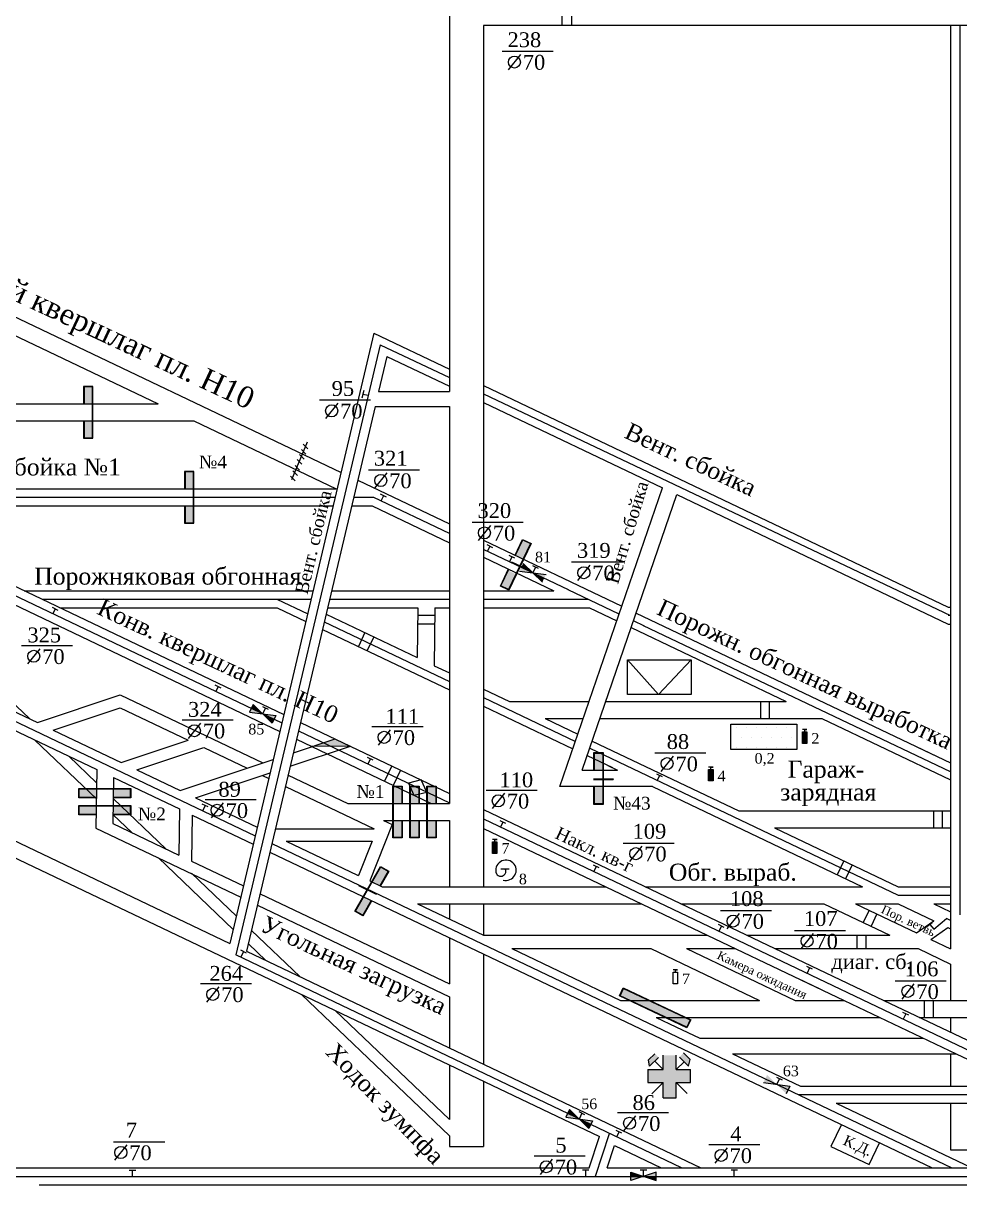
# Model space of a CAD drawing. Header units: millimetres. Extents: x -1215 to 366, y -475 to 396.
# Drawn here: x -652.9 to -432.4, y -196.3 to 77.4 of the extents above; entities that cross this region are included whole.
import ezdxf

# ---------------------------------------------------------------- set-up
doc = ezdxf.new("R2010")
doc.units = ezdxf.units.MM
for name, color, linetype in [('Двери', 7, 'Continuous'), ('Номера перемычек', 7, 'Continuous'), ('Перемычки', 7, 'Continuous'), ('Пожарные арки', 7, 'Continuous'), ('Пп краны', 1, 'Continuous'), ('Пункты ВГК', 7, 'Continuous'), ('Трубопровод', 1, 'Continuous')]:
    doc.layers.add(name, color=color, linetype=linetype)
doc.styles.get("Standard").update_dxf_attribs({"font": 'TIMES.TTF', "height": 10})

msp = doc.modelspace()

# ---------------------------------------------------------------- hatches: boundary and pattern name
for points in [[(-579.51, -91.21), (-584.97, -93.03), (-575.9, -92.93)], [(-573.95, -125.68), (-574.02, -125.81), (-571.93, -126.83), (-571.86, -126.7)], [(-569.81, -127.85), (-569.74, -127.72), (-571.77, -126.74), (-571.84, -126.87)]]:
    msp.add_hatch(color=256).paths.add_polyline_path(points)
at = {"layer": 'Двери'}
h = msp.add_hatch(color=256, dxfattribs=at)
h.paths.add_polyline_path([(-638.72, -12.29), (-638.72, -8.19), (-636.52, -8.19), (-636.52, -12.29), (-636.62, -12.29), (-636.62, -8.29), (-638.62, -8.29), (-638.62, -12.29)])
h.paths.add_polyline_path([(-636.62, -16.29), (-636.62, -12.29), (-636.52, -12.29), (-636.52, -16.29)])
h.paths.add_polyline_path([(-638.72, -20.39), (-638.72, -16.29), (-638.62, -16.29), (-638.62, -20.29), (-636.62, -20.29), (-636.62, -16.29), (-636.52, -16.29), (-636.52, -20.39)])
h = msp.add_hatch(color=3, dxfattribs=at)
h.paths.add_polyline_path([(-638.62, -8.29), (-636.62, -8.29), (-636.62, -12.29), (-638.62, -12.29)])
h.paths.add_polyline_path([(-636.62, -20.29), (-638.62, -20.29), (-638.62, -16.29), (-636.62, -16.29)])
h = msp.add_hatch(color=256, dxfattribs=at)
h.paths.add_polyline_path([(-614.93, -32.31), (-614.93, -28.21), (-612.73, -28.21), (-612.73, -32.31), (-612.83, -32.31), (-612.83, -28.31), (-614.83, -28.31), (-614.83, -32.31)])
h.paths.add_polyline_path([(-612.83, -36.31), (-612.83, -32.31), (-612.73, -32.31), (-612.73, -36.31)])
h.paths.add_polyline_path([(-614.93, -40.41), (-614.93, -36.31), (-614.83, -36.31), (-614.83, -40.31), (-612.83, -40.31), (-612.83, -36.31), (-612.73, -36.31), (-612.73, -40.41)])
h = msp.add_hatch(color=3, dxfattribs=at)
h.paths.add_polyline_path([(-614.83, -28.31), (-612.83, -28.31), (-612.83, -32.31), (-614.83, -32.31)])
h.paths.add_polyline_path([(-612.83, -40.31), (-614.83, -40.31), (-614.83, -36.31), (-612.83, -36.31)])
h = msp.add_hatch(color=256, dxfattribs=at)
h.paths.add_polyline_path([(-538.8, -51.51), (-540.56, -55.22), (-538.57, -56.16), (-536.81, -52.46), (-536.9, -52.41), (-538.62, -56.03), (-540.43, -55.17), (-538.71, -51.56)])
h.paths.add_polyline_path([(-535.19, -48.8), (-536.9, -52.41), (-536.81, -52.46), (-535.1, -48.84)])
h.paths.add_polyline_path([(-535.33, -44.2), (-537.09, -47.9), (-537, -47.94), (-535.28, -44.33), (-533.47, -45.19), (-535.19, -48.8), (-535.1, -48.84), (-533.34, -45.14)])
h = msp.add_hatch(color=3, dxfattribs=at)
h.paths.add_polyline_path([(-540.43, -55.17), (-538.62, -56.03), (-536.9, -52.41), (-538.71, -51.56)])
h.paths.add_polyline_path([(-533.47, -45.19), (-535.28, -44.33), (-537, -47.94), (-535.19, -48.8)])
h = msp.add_hatch(color=256, dxfattribs=at)
h.paths.add_polyline_path([(-537.95, -49.47), (-538.01, -49.6), (-536.02, -50.54), (-535.96, -50.41)])
h.paths.add_polyline_path([(-535.87, -50.46), (-535.93, -50.59), (-533.79, -51.6), (-533.73, -51.47)])
h = msp.add_hatch(color=256, dxfattribs=at)
h.paths.add_polyline_path([(-518.53, -102.55), (-518.53, -106.65), (-516.33, -106.65), (-516.33, -102.55), (-516.43, -102.55), (-516.43, -106.55), (-518.43, -106.55), (-518.43, -102.55)])
h.paths.add_polyline_path([(-516.43, -98.55), (-516.43, -102.55), (-516.33, -102.55), (-516.33, -98.55)])
h.paths.add_polyline_path([(-518.53, -94.45), (-518.53, -98.55), (-518.43, -98.55), (-518.43, -94.55), (-516.43, -94.55), (-516.43, -98.55), (-516.33, -98.55), (-516.33, -94.45)])
h = msp.add_hatch(color=3, dxfattribs=at)
h.paths.add_polyline_path([(-518.43, -106.55), (-516.43, -106.55), (-516.43, -102.55), (-518.43, -102.55)])
h.paths.add_polyline_path([(-516.43, -94.55), (-518.43, -94.55), (-518.43, -98.55), (-516.43, -98.55)])
h = msp.add_hatch(color=256, dxfattribs=at)
h.paths.add_polyline_path([(-631.73, -105.13), (-627.63, -105.13), (-627.63, -102.93), (-631.73, -102.93), (-631.73, -103.03), (-627.73, -103.03), (-627.73, -105.03), (-631.73, -105.03)])
h.paths.add_polyline_path([(-635.73, -103.03), (-631.73, -103.03), (-631.73, -102.93), (-635.73, -102.93)])
h.paths.add_polyline_path([(-639.83, -105.13), (-635.73, -105.13), (-635.73, -105.03), (-639.73, -105.03), (-639.73, -103.03), (-635.73, -103.03), (-635.73, -102.93), (-639.83, -102.93)])
h = msp.add_hatch(color=3, dxfattribs=at)
h.paths.add_polyline_path([(-627.73, -105.03), (-627.73, -103.03), (-631.73, -103.03), (-631.73, -105.03)])
h.paths.add_polyline_path([(-639.73, -103.03), (-639.73, -105.03), (-635.73, -105.03), (-635.73, -103.03)])
h = msp.add_hatch(color=256, dxfattribs=at)
h.paths.add_polyline_path([(-563.66, -106.45), (-563.66, -102.35), (-565.86, -102.35), (-565.86, -106.45), (-565.76, -106.45), (-565.76, -102.45), (-563.76, -102.45), (-563.76, -106.45)])
h.paths.add_polyline_path([(-565.76, -110.45), (-565.76, -106.45), (-565.86, -106.45), (-565.86, -110.45)])
h.paths.add_polyline_path([(-563.66, -114.55), (-563.66, -110.45), (-563.76, -110.45), (-563.76, -114.45), (-565.76, -114.45), (-565.76, -110.45), (-565.86, -110.45), (-565.86, -114.55)])
h = msp.add_hatch(color=3, dxfattribs=at)
h.paths.add_polyline_path([(-563.76, -102.45), (-565.76, -102.45), (-565.76, -106.45), (-563.76, -106.45)])
h.paths.add_polyline_path([(-565.76, -114.45), (-563.76, -114.45), (-563.76, -110.45), (-565.76, -110.45)])
h = msp.add_hatch(color=256, dxfattribs=at)
h.paths.add_polyline_path([(-559.66, -106.45), (-559.66, -102.35), (-561.86, -102.35), (-561.86, -106.45), (-561.76, -106.45), (-561.76, -102.45), (-559.76, -102.45), (-559.76, -106.45)])
h.paths.add_polyline_path([(-561.76, -110.45), (-561.76, -106.45), (-561.86, -106.45), (-561.86, -110.45)])
h.paths.add_polyline_path([(-559.66, -114.55), (-559.66, -110.45), (-559.76, -110.45), (-559.76, -114.45), (-561.76, -114.45), (-561.76, -110.45), (-561.86, -110.45), (-561.86, -114.55)])
h = msp.add_hatch(color=3, dxfattribs=at)
h.paths.add_polyline_path([(-559.76, -102.45), (-561.76, -102.45), (-561.76, -106.45), (-559.76, -106.45)])
h.paths.add_polyline_path([(-561.76, -114.45), (-559.76, -114.45), (-559.76, -110.45), (-561.76, -110.45)])
h = msp.add_hatch(color=256, dxfattribs=at)
h.paths.add_polyline_path([(-555.66, -106.45), (-555.66, -102.35), (-557.86, -102.35), (-557.86, -106.45), (-557.76, -106.45), (-557.76, -102.45), (-555.76, -102.45), (-555.76, -106.45)])
h.paths.add_polyline_path([(-557.76, -110.45), (-557.76, -106.45), (-557.86, -106.45), (-557.86, -110.45)])
h.paths.add_polyline_path([(-555.66, -114.55), (-555.66, -110.45), (-555.76, -110.45), (-555.76, -114.45), (-557.76, -114.45), (-557.76, -110.45), (-557.86, -110.45), (-557.86, -114.55)])
h = msp.add_hatch(color=3, dxfattribs=at)
h.paths.add_polyline_path([(-555.76, -102.45), (-557.76, -102.45), (-557.76, -106.45), (-555.76, -106.45)])
h.paths.add_polyline_path([(-557.76, -114.45), (-555.76, -114.45), (-555.76, -110.45), (-557.76, -110.45)])
h = msp.add_hatch(color=256, dxfattribs=at)
h.paths.add_polyline_path([(-631.73, -109.13), (-627.63, -109.13), (-627.63, -106.93), (-631.73, -106.93), (-631.73, -107.03), (-627.73, -107.03), (-627.73, -109.03), (-631.73, -109.03)])
h.paths.add_polyline_path([(-635.73, -107.03), (-631.73, -107.03), (-631.73, -106.93), (-635.73, -106.93)])
h.paths.add_polyline_path([(-639.83, -109.13), (-635.73, -109.13), (-635.73, -109.03), (-639.73, -109.03), (-639.73, -107.03), (-635.73, -107.03), (-635.73, -106.93), (-639.83, -106.93)])
h = msp.add_hatch(color=3, dxfattribs=at)
h.paths.add_polyline_path([(-627.73, -109.03), (-627.73, -107.03), (-631.73, -107.03), (-631.73, -109.03)])
h.paths.add_polyline_path([(-639.73, -107.03), (-639.73, -109.03), (-635.73, -109.03), (-635.73, -107.03)])
h = msp.add_hatch(color=256, dxfattribs=at)
h.paths.add_polyline_path([(-568.89, -125.92), (-566.85, -122.36), (-568.76, -121.26), (-570.8, -124.82), (-570.71, -124.87), (-568.72, -121.4), (-566.99, -122.4), (-568.98, -125.87)])
h.paths.add_polyline_path([(-572.71, -128.34), (-570.71, -124.87), (-570.8, -124.82), (-572.8, -128.29)])
h.paths.add_polyline_path([(-572.93, -132.94), (-570.89, -129.38), (-570.98, -129.33), (-572.97, -132.8), (-574.7, -131.8), (-572.71, -128.34), (-572.8, -128.29), (-574.84, -131.84)])
h = msp.add_hatch(color=3, dxfattribs=at)
h.paths.add_polyline_path([(-566.99, -122.4), (-568.72, -121.4), (-570.71, -124.87), (-568.98, -125.87)])
h.paths.add_polyline_path([(-574.7, -131.8), (-572.97, -132.8), (-570.98, -129.33), (-572.71, -128.34)])
at = {"layer": 'Перемычки'}
h = msp.add_hatch(color=256, dxfattribs=at)
h.paths.add_polyline_path([(-511.61, -149.86), (-512.53, -151.8), (-496.62, -159.33), (-495.7, -157.39)])
h.paths.add_polyline_path([(-495.87, -157.45), (-496.68, -159.16), (-512.36, -151.74), (-511.55, -150.03)], flags=16)
msp.add_hatch(color=3, dxfattribs=at).paths.add_polyline_path([(-511.55, -150.03), (-512.36, -151.74), (-496.68, -159.16), (-495.87, -157.45)])
at = {"layer": 'Пп краны'}
h = msp.add_hatch(color=256, dxfattribs=at)
h.paths.add_polyline_path([(-599.25, -83.99), (-599.68, -84.89), (-596.55, -85.3)])
h.paths.add_polyline_path([(-598.81, -83.09), (-599.25, -83.99), (-596.55, -85.3)])
h.paths.add_polyline_path([(-593.85, -86.61), (-593.41, -85.71), (-596.55, -85.3)])
h.paths.add_polyline_path([(-596.55, -85.3), (-594.28, -87.51), (-593.85, -86.61)])
for points in [[(-596.55, -85.3), (-598.81, -83.09), (-599.25, -83.99)], [(-594.28, -87.51), (-593.85, -86.61), (-596.55, -85.3)], [(-522, -180.79), (-524.27, -178.58), (-524.7, -179.48)], [(-519.74, -183), (-519.3, -182.1), (-522, -180.79)], [(-509.85, -193.29), (-509.85, -194.29), (-506.85, -194.29)], [(-506.85, -194.29), (-503.85, -195.29), (-503.85, -194.29)]]:
    msp.add_hatch(color=256, dxfattribs=at).paths.add_polyline_path(points)
h = msp.add_hatch(color=256, dxfattribs=at)
h.paths.add_polyline_path([(-478.19, -171.33), (-478.62, -172.23), (-475.49, -172.64)])
h.paths.add_polyline_path([(-477.75, -170.43), (-478.19, -171.33), (-475.49, -172.64)])
h.paths.add_polyline_path([(-472.79, -173.94), (-472.35, -173.04), (-475.49, -172.64)])
h.paths.add_polyline_path([(-475.49, -172.64), (-473.22, -174.84), (-472.79, -173.94)])
h = msp.add_hatch(color=256, dxfattribs=at)
h.paths.add_polyline_path([(-524.7, -179.48), (-525.14, -180.38), (-522, -180.79)])
h.paths.add_polyline_path([(-524.27, -178.58), (-524.7, -179.48), (-522, -180.79)])
h.paths.add_polyline_path([(-519.3, -182.1), (-518.87, -181.2), (-522, -180.79)])
h.paths.add_polyline_path([(-522, -180.79), (-519.74, -183), (-519.3, -182.1)])
h = msp.add_hatch(color=256, dxfattribs=at)
h.paths.add_polyline_path([(-503.85, -194.29), (-503.85, -193.29), (-506.85, -194.29)])
h.paths.add_polyline_path([(-503.85, -195.29), (-503.85, -194.29), (-506.85, -194.29)])
h.paths.add_polyline_path([(-509.85, -194.29), (-509.85, -195.29), (-506.85, -194.29)])
h.paths.add_polyline_path([(-506.85, -194.29), (-509.85, -193.29), (-509.85, -194.29)])
at = {"layer": 'Пункты ВГК'}
msp.add_hatch(color=1, dxfattribs=at).paths.add_polyline_path([(-499.18, -169.16), (-499.18, -165.77), (-502.24, -165.77), (-502.24, -169.16), (-505.83, -169.16), (-505.83, -172.22), (-502.24, -172.22), (-502.24, -175.77), (-499.18, -175.77), (-499.18, -172.22), (-495.82, -172.22), (-495.82, -169.16)])
h = msp.add_hatch(color=256, dxfattribs=at)
h.paths.add_polyline_path([(-497.43, -165.22), (-498.41, -166.2), (-496.24, -168.37), (-495.88, -166.76)])
h.paths.add_polyline_path([(-503.31, -166.27), (-504.17, -165.41), (-505.69, -166.87), (-505.41, -168.37)])
at = {"layer": 'Трубопровод'}
h = msp.add_hatch(color=256, dxfattribs=at)
h.paths.add_polyline_path([(-535.65, -50.77), (-536.08, -51.67), (-532.95, -52.08)])
h.paths.add_polyline_path([(-535.21, -49.87), (-535.65, -50.77), (-532.95, -52.08)])
h.paths.add_polyline_path([(-530.25, -53.39), (-529.81, -52.49), (-532.95, -52.08)])
h.paths.add_polyline_path([(-532.95, -52.08), (-530.68, -54.29), (-530.25, -53.39)])
for color, points in [(256, [(-532.95, -52.08), (-535.21, -49.87), (-535.65, -50.77)]), (256, [(-530.68, -54.29), (-530.25, -53.39), (-532.95, -52.08)]), (1, [(-468.36, -89.56), (-469.42, -89.56), (-469.42, -92.29), (-468.36, -92.29)]), (1, [(-490.46, -98.41), (-491.52, -98.41), (-491.52, -101.14), (-490.46, -101.14)]), (1, [(-541.36, -115.5), (-542.42, -115.5), (-542.42, -118.22), (-541.36, -118.22)])]:
    msp.add_hatch(color=color, dxfattribs=at).paths.add_polyline_path(points)
h = msp.add_hatch(dxfattribs=at)
h.set_pattern_fill('DOTS', color=256, scale=1.5, style=0)
h.set_pattern_definition([(0, (572.2905, 311.4939), (1.190625, 2.38125), [0, -2.38125])])
h.paths.add_polyline_path([(-470.72, -93.71), (-470.72, -87.73), (-486.3, -87.73), (-486.3, -93.71)])

# ---------------------------------------------------------------- linework, layer by layer
for p, q in [((-552.56, 287.32), (-552.56, -9.34)), ((-377.34, 76.89), (-544.56, 76.89)), ((-544.56, 76.89), (-544.56, -7.94)), ((-434.56, 76.89), (-434.56, -131.07)), ((-1038.61, 63.75), (-517.21, -184.92)), ((-710.58, 34.78), (-578.09, -28.41)), ((-711.48, 30.78), (-621.15, -12.3)), ((-570.37, 4.37), (-604.26, -139.4)), ((-570.37, 4.37), (-552.56, -4.12)), ((-567.3, -1.1), (-569.24, -9.34)), ((-567.3, -1.1), (-552.56, -8.12)), ((-544.56, -7.94), (-544.56, -126.06)), ((-544.56, -7.94), (-435.08, -60.15)), ((-569.24, -9.34), (-552.56, -9.34)), ((-744.08, -12.29), (-621.15, -12.3)), ((-570.08, -12.92), (-600.34, -141.27)), ((-570.08, -12.92), (-552.56, -12.93)), ((-552.56, -12.93), (-552.56, -106.45)), ((-544.56, -11.94), (-502.4, -32.04)), ((-736.6, -16.29), (-612.76, -16.31)), ((-612.76, -16.31), (-579.2, -32.31)), ((-586.03, -21.29), (-589.75, -30.19)), ((-586.98, -21.79), (-585.93, -22.89)), ((-587.86, -24.19), (-586.81, -25.29)), ((-587.41, -22.99), (-586.36, -24.09)), ((-588.9, -26.8), (-587.85, -27.9)), ((-588.4, -25.42), (-587.34, -26.52)), ((-589.97, -29.32), (-588.92, -30.42)), ((-589.43, -28.03), (-588.38, -29.13)), ((-703.04, -32.29), (-579.2, -32.31)), ((-574.17, -30.28), (-552.56, -40.58)), ((-526.53, -102.48), (-502.4, -32.04)), ((-521.26, -98.56), (-499.03, -33.65)), ((-499.03, -33.65), (-435.08, -64.15)), ((-820.49, -36.28), (-604.26, -139.4)), ((-703.94, -36.29), (-592.48, -89.45)), ((-694.65, -36.3), (-591.55, -85.47)), ((-694.56, -36.31), (-579.96, -36.33)), ((-575.6, -36.33), (-570.78, -36.33)), ((-570.78, -36.33), (-552.56, -45.01)), ((-544.56, -44.4), (-511.96, -59.95)), ((-544.56, -48.4), (-527.96, -56.32)), ((-724.01, -56.29), (-635.61, -98.45)), ((-652.7, -56.3), (-584.67, -56.31)), ((-580.31, -56.31), (-552.56, -56.31)), ((-544.56, -56.31), (-527.96, -56.32)), ((-435.08, -60.15), (-434.56, -60.15)), ((-644.31, -60.3), (-593.17, -60.31)), ((-593.17, -60.31), (-586.38, -63.55)), ((-581.61, -61.82), (-560.13, -72.07)), ((-581.25, -60.31), (-560.02, -60.31)), ((-560.02, -60.31), (-560.13, -72.07)), ((-556.02, -60.31), (-556.14, -73.97)), ((-556.02, -60.31), (-552.56, -60.31)), ((-544.56, -60.31), (-519.57, -60.32)), ((-519.57, -60.32), (-513.14, -63.38)), ((-508.59, -61.56), (-434.56, -96.86)), ((-582.46, -65.42), (-552.56, -79.67)), ((-509.76, -65), (-473.24, -82.42)), ((-435.08, -64.15), (-434.56, -64.15)), ((-651.5, -86.44), (-672.35, -66.54)), ((-684.86, -70.53), (-649.56, -87.37)), ((-556.14, -73.97), (-552.56, -75.67)), ((-649.56, -87.37), (-630.11, -80.87)), ((-630.11, -80.87), (-596.51, -96.89)), ((-544.56, -79.49), (-538.44, -82.41)), ((-645.86, -89.13), (-630.11, -83.87)), ((-630.11, -83.87), (-614.09, -91.51)), ((-544.56, -83.49), (-523.47, -93.55)), ((-538.44, -82.41), (-519.66, -82.41)), ((-515.73, -82.41), (-473.24, -82.42)), ((-515.73, -82.41), (-515.22, -82.41)), ((-587.63, -87.34), (-552.56, -104.06)), ((-530.05, -86.41), (-521.03, -86.41)), ((-530.05, -86.41), (-522.3, -90.11)), ((-517.1, -86.41), (-464.85, -86.42)), ((-517.1, -86.41), (-516.24, -86.41)), ((-464.85, -86.42), (-434.56, -100.86)), ((-645.86, -89.13), (-629.84, -96.78)), ((-635.71, -105.34), (-650.22, -91.49)), ((-629.84, -96.78), (-614.09, -91.51)), ((-590.06, -97.66), (-575.9, -92.93)), ((-589.31, -94.48), (-579.51, -91.21)), ((-588.56, -91.32), (-584.97, -93.03)), ((-575.9, -92.93), (-584.97, -93.03)), ((-584.97, -93.03), (-556.84, -106.45)), ((-584.97, -93.03), (-584.97, -93.03)), ((-584.97, -93.03), (-584.97, -93.03)), ((-518.92, -91.72), (-484.37, -108.2)), ((-518.92, -91.72), (-517.73, -92.29)), ((-635.66, -101.57), (-642.22, -95.3)), ((-626.19, -98.51), (-610.44, -93.25)), ((-610.44, -93.25), (-600.21, -98.13)), ((-520.1, -95.16), (-514.13, -98)), ((-442.34, -93.15), (-434.56, -96.86)), ((-635.61, -98.45), (-635.81, -112.27)), ((-626.19, -98.51), (-615.96, -103.39)), ((-615.96, -103.39), (-594.04, -96.07)), ((-515.22, -97.48), (-512.97, -98.56)), ((-631.65, -100.34), (-631.81, -111.18)), ((-631.65, -100.34), (-616.13, -107.74)), ((-612.35, -105.11), (-594.79, -99.24)), ((-596.6, -99.85), (-595.1, -100.56)), ((-590.55, -99.74), (-576.47, -106.45)), ((-521.26, -98.56), (-512.97, -98.56)), ((-591.18, -102.43), (-570.31, -112.39)), ((-504.75, -102.48), (-526.53, -102.48)), ((-504.75, -102.48), (-455.29, -126.06)), ((-619.38, -117.11), (-631.72, -105.32)), ((-612.35, -105.11), (-597.81, -112.05)), ((-576.47, -106.45), (-552.56, -106.45)), ((-627.37, -113.3), (-631.78, -109.09)), ((-616.13, -107.74), (-616.28, -118.59)), ((-613.15, -109.17), (-613.3, -120.01)), ((-613.15, -109.17), (-598.75, -116.03)), ((-544.56, -107.88), (-450.28, -152.84)), ((-484.37, -108.2), (-434.56, -108.2)), ((-631.81, -111.18), (-616.28, -118.59)), ((-566.02, -111.43), (-571.32, -124.68)), ((-568.09, -110.45), (-552.56, -110.45)), ((-568.09, -110.45), (-566.02, -111.43)), ((-552.56, -110.45), (-552.56, -126.06)), ((-475.98, -112.2), (-434.56, -112.2)), ((-475.98, -112.2), (-446.9, -126.06)), ((-635.81, -112.27), (-601.7, -128.54)), ((-593.53, -112.39), (-570.31, -112.39)), ((-544.56, -112.31), (-459.58, -152.84)), ((-591, -115.3), (-570.72, -115.3)), ((-591, -115.3), (-574.2, -123.31)), ((-570.72, -115.3), (-573.97, -123.42)), ((-603.48, -136.11), (-621.1, -119.29)), ((-613.3, -120.01), (-601.06, -125.84)), ((-594.83, -117.9), (-438.85, -192.29)), ((-602.75, -132.99), (-613.34, -122.87)), ((-574.2, -123.31), (-573.97, -123.42)), ((-571.32, -124.68), (-568.44, -126.06)), ((-597.14, -127.71), (-552.56, -148.98)), ((-568.44, -126.06), (-515.72, -126.06)), ((-506.43, -126.06), (-455.29, -126.06)), ((-446.9, -126.06), (-434.56, -126.07)), ((-597.78, -130.41), (-552.56, -151.98)), ((-560.05, -130.06), (-507.34, -130.06)), ((-560.05, -130.06), (-544.51, -137.47)), ((-552.56, -130.06), (-552.56, -133.63)), ((-544.56, -130.06), (-544.56, -137.44)), ((-498.04, -130.06), (-464.37, -130.06)), ((-464.37, -130.06), (-448.83, -137.48)), ((-456.9, -130.06), (-442.52, -136.92)), ((-456.9, -130.06), (-446.9, -130.06)), ((-446.9, -130.06), (-438.51, -134.07)), ((-438.51, -130.07), (-434.56, -131.95)), ((-438.51, -130.07), (-434.56, -130.07)), ((-434.56, -131.11), (-434.56, -140.72)), ((-442.52, -136.92), (-438.51, -134.07)), ((-587.82, -147.25), (-599.19, -136.39)), ((-439.19, -138.51), (-435.18, -135.66)), ((-435.18, -135.66), (-434.56, -135.95)), ((-595.81, -143.43), (-599.92, -139.51)), ((-552.56, -138.06), (-552.56, -148.98)), ((-544.51, -137.47), (-491.79, -137.47)), ((-482.5, -137.47), (-466.59, -137.48)), ((-466.59, -137.48), (-448.83, -137.48)), ((-439.19, -138.51), (-434.56, -140.72)), ((-600.34, -141.27), (-493.36, -192.29)), ((-544.56, -141.88), (-544.56, -167.88)), ((-537.86, -140.64), (-512.29, -152.84)), ((-537.86, -140.64), (-505.1, -140.64)), ((-505.1, -140.64), (-479.52, -152.84)), ((-496.71, -140.64), (-471.13, -152.84)), ((-496.71, -140.64), (-485.15, -140.64)), ((-475.86, -140.64), (-442.19, -140.64)), ((-442.19, -140.64), (-434.56, -144.28)), ((-434.56, -144.28), (-434.56, -152.84)), ((-552.56, -184.73), (-587.44, -151.43)), ((-552.56, -151.98), (-552.56, -164.06)), ((-552.56, -152.39), (-552.56, -164.06)), ((-512.29, -152.84), (-479.52, -152.84)), ((-471.13, -152.84), (-459.58, -152.84)), ((-459.58, -152.84), (-433.2, -165.42)), ((-450.28, -152.84), (-416.61, -152.84)), ((-450.28, -152.84), (-447.73, -152.84)), ((-450.28, -152.84), (-423.91, -165.42)), ((-552.56, -180.91), (-579.45, -155.24)), ((-503.9, -156.84), (-471.13, -156.84)), ((-503.9, -156.84), (-499.23, -159.06)), ((-471.13, -156.84), (-451.19, -156.84)), ((-441.89, -156.84), (-408.23, -156.84)), ((-441.89, -156.84), (-439.34, -156.84)), ((-434.56, -156.84), (-434.56, -160.34)), ((-499.23, -159.06), (-493.62, -161.74)), ((-493.62, -161.74), (-460.86, -161.74)), ((-460.86, -161.74), (-440.91, -161.74)), ((-441.89, -161.74), (-440.91, -161.74)), ((-485.91, -165.42), (-439.34, -165.42)), ((-485.91, -165.42), (-469.88, -173.06)), ((-441.89, -165.42), (-433.2, -165.42)), ((-434.56, -165.42), (-434.56, -173.07)), ((-433.2, -165.42), (-368.46, -196.29)), ((-552.56, -168.06), (-552.56, -180.91)), ((-544.56, -171.88), (-544.56, -187.31)), ((-469.88, -173.06), (-417.16, -173.07)), ((-461.49, -177.06), (-408.78, -177.07)), ((-461.49, -177.06), (-429.56, -192.29)), ((-434.56, -177.07), (-434.56, -188.04)), ((-460.24, -182.09), (-462.7, -187.3)), ((-552.56, -184.73), (-552.56, -187.31)), ((-519.62, -192.29), (-517.21, -184.92)), ((-552.56, -187.31), (-544.56, -187.31)), ((-515.4, -192.29), (-513.67, -187.04)), ((-513.67, -187.04), (-502.66, -192.29)), ((-462.7, -187.3), (-453.69, -191.55)), ((-453.69, -191.55), (-451.25, -186.38)), ((-434.56, -188.04), (-434.56, -188.04)), ((-434.56, -188.04), (-426.56, -188.04)), ((-660.43, -192.29), (-519.62, -192.29)), ((-515.4, -192.29), (-367.56, -192.29)), ((-515.4, -192.29), (-481.09, -192.29)), ((-649.18, -196.29), (-368.46, -196.29))]:
    msp.add_line(p, q)
at = {"layer": 'Двери'}
for p, q in [((-538.01, -49.6), (-533.79, -51.6)), ((-537.95, -49.47), (-533.73, -51.47)), ((-533.73, -51.47), (-533.79, -51.6)), ((-518.63, -100.67), (-513.96, -100.67)), ((-518.63, -100.81), (-513.96, -100.81)), ((-513.96, -100.67), (-513.96, -100.81)), ((-574.01, -125.81), (-569.81, -127.85)), ((-573.95, -125.68), (-569.74, -127.72))]:
    msp.add_line(p, q, dxfattribs=at)
for points in [[(-638.72, -16.29), (-638.72, -20.39), (-636.52, -20.39), (-636.52, -8.19), (-638.72, -8.19), (-638.72, -12.29)], [(-638.62, -16.29), (-638.62, -20.29), (-636.62, -20.29), (-636.62, -8.29), (-638.62, -8.29), (-638.62, -12.29)], [(-614.93, -36.31), (-614.93, -40.41), (-612.73, -40.41), (-612.73, -28.21), (-614.93, -28.21), (-614.93, -32.31)], [(-614.83, -36.31), (-614.83, -40.31), (-612.83, -40.31), (-612.83, -28.31), (-614.83, -28.31), (-614.83, -32.31)], [(-537.09, -47.9), (-535.33, -44.2), (-533.34, -45.14), (-538.57, -56.16), (-540.56, -55.22), (-538.63, -51.16)], [(-537, -47.94), (-535.28, -44.33), (-533.47, -45.19), (-538.62, -56.03), (-540.43, -55.17), (-538.54, -51.2)], [(-518.53, -98.55), (-518.53, -94.45), (-516.33, -94.45), (-516.33, -106.65), (-518.53, -106.65), (-518.53, -102.55)], [(-518.43, -98.55), (-518.43, -94.55), (-516.43, -94.55), (-516.43, -106.55), (-518.43, -106.55), (-518.43, -102.55)], [(-635.73, -105.13), (-639.83, -105.13), (-639.83, -102.93), (-627.63, -102.93), (-627.63, -105.13), (-631.73, -105.13)], [(-635.73, -105.03), (-639.73, -105.03), (-639.73, -103.03), (-627.73, -103.03), (-627.73, -105.03), (-631.73, -105.03)], [(-563.66, -110.45), (-563.66, -114.55), (-565.86, -114.55), (-565.86, -102.35), (-563.66, -102.35), (-563.66, -106.45)], [(-563.76, -110.45), (-563.76, -114.45), (-565.76, -114.45), (-565.76, -102.45), (-563.76, -102.45), (-563.76, -106.45)], [(-559.66, -110.45), (-559.66, -114.55), (-561.86, -114.55), (-561.86, -102.35), (-559.66, -102.35), (-559.66, -106.45)], [(-559.76, -110.45), (-559.76, -114.45), (-561.76, -114.45), (-561.76, -102.45), (-559.76, -102.45), (-559.76, -106.45)], [(-555.66, -110.45), (-555.66, -114.55), (-557.86, -114.55), (-557.86, -102.35), (-555.66, -102.35), (-555.66, -106.45)], [(-555.76, -110.45), (-555.76, -114.45), (-557.76, -114.45), (-557.76, -102.45), (-555.76, -102.45), (-555.76, -106.45)], [(-635.73, -109.13), (-639.83, -109.13), (-639.83, -106.93), (-627.63, -106.93), (-627.63, -109.13), (-631.73, -109.13)], [(-635.73, -109.03), (-639.73, -109.03), (-639.73, -107.03), (-627.73, -107.03), (-627.73, -109.03), (-631.73, -109.03)], [(-570.89, -129.38), (-572.93, -132.94), (-574.84, -131.84), (-568.76, -121.26), (-566.85, -122.36), (-568.89, -125.92)], [(-570.98, -129.33), (-572.97, -132.8), (-574.7, -131.8), (-568.72, -121.4), (-566.99, -122.4), (-568.98, -125.87)]]:
    msp.add_lwpolyline(points, dxfattribs=at)
at = {"layer": 'Перемычки'}
for points in [[(-511.61, -149.86), (-495.7, -157.39), (-496.62, -159.33), (-512.53, -151.8)], [(-511.55, -150.03), (-495.87, -157.45), (-496.68, -159.16), (-512.36, -151.74)]]:
    msp.add_lwpolyline(points, close=True, dxfattribs=at)
at = {"layer": 'Пожарные арки', "color": 1}
for p, q in [((-526.05, 80.89), (-526.05, 76.89)), ((-523.78, 80.89), (-523.78, 76.89)), ((-560.04, -62.07), (-556.04, -62.07)), ((-560.05, -64.07), (-556.05, -64.07)), ((-572.45, -66.19), (-574.01, -69.45)), ((-570.39, -67.17), (-571.95, -70.43)), ((-479.32, -82.42), (-479.32, -86.42)), ((-477.26, -82.42), (-477.26, -86.42)), ((-566.13, -97.59), (-567.85, -101.2)), ((-564.07, -98.57), (-565.79, -102.18)), ((-438.53, -108.2), (-438.53, -112.2)), ((-436.48, -108.2), (-436.48, -112.2)), ((-459.66, -119.98), (-461.21, -123.24)), ((-457.7, -120.92), (-459.25, -124.18)), ((-453.71, -131.62), (-455.09, -134.52)), ((-451.87, -132.47), (-453.25, -135.37)), ((-456.57, -137.48), (-456.57, -140.64)), ((-454.46, -137.48), (-454.47, -140.64)), ((-440.72, -152.84), (-440.72, -156.84)), ((-438.61, -152.84), (-438.61, -156.84))]:
    msp.add_line(p, q, dxfattribs=at)
at = {"layer": 'Пп краны', "color": 7}
for p, q in [((-540.14, 70.83), (-528.12, 70.83)), ((-535.84, 70.05), (-538.72, 66.46)), ((-583.18, -11.36), (-571.15, -11.36)), ((-578.88, -12.14), (-581.76, -15.73)), ((-571.62, -27.78), (-559.59, -27.78)), ((-567.32, -28.56), (-570.2, -32.15)), ((-547.21, -40.13), (-535.18, -40.13)), ((-542.91, -40.91), (-545.79, -44.5)), ((-523.78, -49.51), (-511.75, -49.51)), ((-519.48, -50.29), (-522.36, -53.88)), ((-653.35, -69.2), (-641.32, -69.2)), ((-649.05, -69.98), (-651.93, -73.57)), ((-615.52, -86.75), (-603.5, -86.75)), ((-611.23, -87.53), (-614.1, -91.12)), ((-570.8, -88.3), (-558.77, -88.3)), ((-566.5, -89.08), (-569.38, -92.67)), ((-504.19, -94.5), (-492.17, -94.5)), ((-499.9, -95.28), (-502.77, -98.87)), ((-543.93, -103.27), (-531.9, -103.27)), ((-610.13, -105.49), (-598.11, -105.49)), ((-605.84, -106.27), (-608.71, -109.86)), ((-539.63, -104.05), (-542.51, -107.64)), ((-511.66, -115.78), (-499.64, -115.78)), ((-507.25, -116.5), (-510.13, -120.09)), ((-488.74, -131.66), (-476.72, -131.66)), ((-484.33, -132.38), (-487.21, -135.97)), ((-471.32, -136.35), (-459.3, -136.35)), ((-466.91, -137.08), (-469.79, -140.67)), ((-611.18, -148.87), (-599.16, -148.87)), ((-606.89, -149.65), (-609.76, -153.24)), ((-447.57, -148.21), (-435.54, -148.21)), ((-443.16, -148.93), (-446.03, -152.52)), ((-513.01, -179.24), (-500.99, -179.24)), ((-508.71, -180.02), (-511.59, -183.61)), ((-631.65, -186.14), (-619.63, -186.14)), ((-628.54, -186.92), (-631.42, -190.51)), ((-491.45, -186.82), (-479.42, -186.82)), ((-487.15, -187.6), (-490.03, -191.19)), ((-532.63, -189.49), (-520.61, -189.49)), ((-528.34, -190.27), (-531.21, -193.86))]:
    msp.add_line(p, q, dxfattribs=at)
at = {"layer": 'Пп краны'}
for p, q in [((-567.41, -34.24), (-568.76, -33.59)), ((-568.1, -33.91), (-568.67, -35.08)), ((-644.72, -60.93), (-646.07, -60.27)), ((-645.42, -60.59), (-645.98, -61.76)), ((-606.35, -79.24), (-607.7, -78.58)), ((-607.05, -78.9), (-607.61, -80.07)), ((-598.81, -83.09), (-599.68, -84.89)), ((-594.28, -87.51), (-598.81, -83.09)), ((-595.88, -83.96), (-596.55, -85.33)), ((-595.19, -84.29), (-596.54, -83.64)), ((-599.68, -84.89), (-593.41, -85.71)), ((-593.41, -85.71), (-594.28, -87.51)), ((-570.5, -96.24), (-571.85, -95.59)), ((-571.19, -95.91), (-571.76, -97.08)), ((-502.39, -100.2), (-503.74, -99.55)), ((-503.08, -99.87), (-503.63, -101.01)), ((-609.41, -107.26), (-610.76, -106.6)), ((-610.1, -106.92), (-610.67, -108.09)), ((-539.29, -111.17), (-540.64, -110.52)), ((-539.99, -110.83), (-540.55, -112)), ((-517.31, -121.62), (-518.66, -120.96)), ((-518, -121.28), (-518.58, -122.48)), ((-487.82, -135.65), (-489.17, -135)), ((-488.51, -135.32), (-489.1, -136.54)), ((-438.89, -134.6), (-440.11, -135.48)), ((-439.44, -135), (-438.5, -136.07)), ((-600.34, -141.69), (-601.69, -141.03)), ((-601.03, -141.35), (-601.68, -142.68)), ((-467.03, -145.5), (-468.38, -144.85)), ((-467.72, -145.17), (-468.34, -146.44)), ((-444.4, -156.34), (-445.75, -155.68)), ((-445.09, -156), (-445.69, -157.25)), ((-478.62, -172.23), (-472.35, -173.04)), ((-474.82, -171.3), (-475.49, -172.67)), ((-474.13, -171.63), (-475.48, -170.98)), ((-472.35, -173.04), (-473.22, -174.84)), ((-524.27, -178.58), (-525.14, -180.38)), ((-525.14, -180.38), (-518.87, -181.2)), ((-519.74, -183), (-524.27, -178.58)), ((-521.34, -179.45), (-522, -180.82)), ((-520.64, -179.79), (-521.99, -179.13)), ((-518.87, -181.2), (-519.74, -183)), ((-511.93, -184.16), (-513.28, -183.51)), ((-512.62, -183.83), (-513.18, -184.99)), ((-627.96, -192.86), (-626.46, -192.86)), ((-627.21, -194.36), (-627.21, -192.86)), ((-521.21, -192.79), (-519.71, -192.79)), ((-520.46, -194.42), (-520.46, -192.79)), ((-509.85, -195.29), (-509.85, -193.29)), ((-509.85, -193.29), (-503.85, -195.29)), ((-503.85, -193.29), (-509.85, -195.29)), ((-507.6, -192.79), (-506.1, -192.79)), ((-506.85, -194.29), (-506.85, -192.79)), ((-503.85, -195.29), (-503.85, -193.29)), ((-486.22, -192.79), (-484.72, -192.79)), ((-485.47, -194.42), (-485.47, -192.79))]:
    msp.add_line(p, q, dxfattribs=at)
at = {"layer": 'Пп краны', "color": 7}
for centre in [(-537.26, 68.28), (-580.3, -13.91), (-568.74, -30.33), (-544.33, -42.68), (-520.9, -52.06), (-650.47, -71.76), (-612.64, -89.3), (-567.92, -90.85), (-501.31, -97.05), (-607.26, -108.04), (-541.05, -105.82), (-508.67, -118.27), (-485.75, -134.15), (-468.33, -138.85), (-608.3, -151.42), (-444.58, -150.71), (-510.13, -181.79), (-629.96, -188.69), (-488.57, -189.37), (-529.75, -192.05)]:
    msp.add_circle(centre, 1.42, dxfattribs=at)
at = {"layer": 'Пункты ВГК'}
for p, q in [((-505.69, -166.87), (-504.17, -165.41)), ((-505.41, -168.37), (-505.69, -166.87)), ((-503.31, -166.27), (-505.41, -168.37)), ((-498.41, -166.2), (-496.24, -168.37)), ((-495.88, -166.76), (-497.43, -165.22)), ((-496.24, -168.37), (-495.88, -166.76))]:
    msp.add_line(p, q, dxfattribs=at)
at = {"layer": 'Пункты ВГК', "color": 1, "lineweight": 20}
for p, q in [((-502.24, -169.16), (-502.24, -165.77)), ((-499.18, -169.16), (-499.18, -165.77)), ((-505.83, -169.16), (-502.24, -169.16)), ((-505.83, -169.16), (-505.83, -172.22)), ((-499.18, -169.16), (-495.82, -169.16)), ((-495.82, -172.22), (-495.82, -169.16)), ((-505.83, -172.22), (-502.24, -172.22)), ((-502.24, -175.77), (-502.24, -172.22)), ((-499.18, -172.22), (-495.82, -172.22)), ((-499.18, -175.77), (-499.18, -172.22)), ((-502.24, -175.77), (-499.18, -175.77))]:
    msp.add_line(p, q, dxfattribs=at)
at = {"layer": 'Пункты ВГК', "lineweight": 30}
for p, q in [((-504.22, -167.18), (-502.24, -169.16)), ((-497.31, -167.3), (-499.18, -169.16)), ((-502.24, -172.22), (-504.91, -174.9)), ((-499.18, -172.22), (-496.6, -174.8))]:
    msp.add_line(p, q, dxfattribs=at)
at = {"layer": 'Трубопровод', "color": 1}
for p, q in [((-432.37, 76.89), (-432.37, -132.65)), ((-568.91, 1.67), (-602.84, -142.13)), ((-434.56, -133.98), (-435.49, -133.54))]:
    msp.add_line(p, q, dxfattribs=at)
at = {"layer": 'Трубопровод'}
for p, q in [((-568.91, 1.67), (-552.56, -6.09)), ((-572.76, -9.16), (-573.16, -10.96)), ((-571.74, -10.31), (-572.96, -10.05)), ((-544.56, -9.89), (-434.56, -62.15)), ((-703.45, -34.32), (-592.02, -87.46)), ((-579.49, -34.32), (-703.45, -34.32)), ((-570.35, -34.32), (-575.13, -34.32)), ((-552.56, -42.79), (-570.35, -34.32)), ((-542.35, -46.17), (-543.7, -45.52)), ((-543.04, -45.84), (-543.61, -47.01)), ((-524.55, -56.12), (-544.56, -46.6)), ((-537.17, -48.64), (-538.52, -47.99)), ((-537.86, -48.3), (-538.43, -49.47)), ((-536.08, -51.67), (-529.81, -52.49)), ((-530.68, -54.29), (-535.21, -49.87)), ((-532.28, -50.74), (-532.95, -52.11)), ((-531.59, -51.08), (-532.94, -50.42)), ((-512.6, -61.8), (-524.62, -56.09)), ((-715.17, -58.29), (-598.28, -114.04)), ((-648.52, -58.29), (-585.14, -58.29)), ((-593.2, -58.29), (-585.95, -61.75)), ((-580.78, -58.29), (-552.56, -58.29)), ((-544.56, -58.29), (-519.99, -58.29)), ((-434.56, -62.15), (-435.08, -62.15)), ((-582.03, -63.62), (-552.56, -77.67)), ((-506.63, -64.63), (-509.22, -63.4)), ((-434.56, -98.97), (-506.84, -64.56)), ((-544.56, -81.49), (-522.89, -91.83)), ((-588.1, -89.33), (-552.56, -106.28)), ((-468.36, -89), (-469.41, -89)), ((-468.87, -89.56), (-468.87, -89)), ((-468.87, -89), (-468.36, -89)), ((-519.51, -93.44), (-446.9, -128.07)), ((-490.46, -97.85), (-491.51, -97.85)), ((-490.98, -97.85), (-490.46, -97.85)), ((-490.98, -98.41), (-490.98, -97.85)), ((-559.25, -100.87), (-562.24, -101.66)), ((-557.87, -103.74), (-559.25, -100.87)), ((-562.24, -101.66), (-560.97, -104.48)), ((-560.97, -104.48), (-557.87, -103.74)), ((-544.56, -110.09), (-123.38, -310.96)), ((-541.35, -114.94), (-542.41, -114.94)), ((-541.87, -114.94), (-541.35, -114.94)), ((-541.87, -115.49), (-541.87, -114.94)), ((-594.36, -115.91), (-434.2, -192.29)), ((-540.42, -121.83), (-538.47, -121.83)), ((-446.9, -128.07), (-434.56, -128.07)), ((-438.5, -136.07), (-435.49, -133.54)), ((-497.9, -192.29), (-602.84, -142.13)), ((-498.83, -145.66), (-499.88, -145.66)), ((-499.35, -145.66), (-498.83, -145.66)), ((-499.35, -146.22), (-499.35, -145.66)), ((-412.96, -175.07), (-470.31, -175.07)), ((-518.17, -194.29), (-514.84, -184.19)), ((-380.17, -194.42), (-658.08, -194.42))]:
    msp.add_line(p, q, dxfattribs=at)
at = {"layer": 'Трубопровод', "color": 7}
msp.add_line((-470.55, -147.6), (-465.29, -150.11), dxfattribs=at)
at = {"layer": 'Трубопровод', "color": 0}
msp.add_lwpolyline([(-510.64, -72.58), (-495.59, -72.58), (-495.59, -80.76), (-510.64, -80.76)], close=True, dxfattribs=at)
msp.add_lwpolyline([(-510.64, -72.58), (-503.3, -80.73), (-495.59, -72.58)], dxfattribs=at)
at = {"layer": 'Трубопровод', "color": 1}
msp.add_lwpolyline([(-470.72, -87.73), (-470.72, -93.71), (-486.3, -93.71), (-486.3, -87.73)], close=True, dxfattribs=at)
at = {"layer": 'Трубопровод'}
for points in [[(-469.42, -89.56), (-468.36, -89.56), (-468.36, -92.29), (-469.42, -92.29)], [(-491.52, -98.41), (-490.46, -98.41), (-490.46, -101.14), (-491.52, -101.14)], [(-542.42, -115.5), (-541.36, -115.5), (-541.36, -118.22), (-542.42, -118.22)], [(-499.9, -146.22), (-498.83, -146.22), (-498.83, -148.95), (-499.9, -148.95)]]:
    msp.add_lwpolyline(points, close=True, dxfattribs=at)
for centre, radius, start, end in [((-539.24, -122.17), 2.4, 254.0806, 199.875), ((-540.46, -122.41), 1.19, 208.6814, 29.4883)]:
    msp.add_arc(centre, radius, start, end, dxfattribs=at)

# ---------------------------------------------------------------- texts
for s, height, rotation, p in [('Откаточный квершлаг пл. Н10', 5, 335, (-689.33, 27.97)), ('Вент. сбойка', 4, 335, (-511.64, -20.15)), ('Вент. сбойка', 3, 73.1598, (-512.87, -54.91)), ('Вент. сбойка', 3, 76.6598, (-586.03, -57.32)), ('Конв. квершлаг пл. Н10', 4, 335, (-635.84, -61.66)), ('Порожн. обгонная выработка', 4, 335, (-504.03, -61.75)), ('Угольная загрузка', 4, 335, (-597.41, -136.35)), ('Ходок зумпфа', 4, 314, (-581.96, -165.24)), ('К.Д.', 2.5, 335.6726, (-460.07, -186.74))]:
    msp.add_text(s, height=height, rotation=rotation).set_placement(p)
for s, height, p in [('Вент. сбойка №1', 4, (-673.46, -29.15)), ('Порожняковая обгонная', 4, (-650.35, -54.87)), ('Гараж-', 4, (-472.91, -100.36)), ('зарядная', 4, (-474.66, -105.75)), ('Обг. выраб.', 4, (-500.88, -124.62)), ('диаг. сб.', 3.5, (-462.61, -145.46))]:
    msp.add_text(s, height=height).set_placement(p)
at = {"color": 7}
for s, height, p in [('Накл. кв-г', 3, (-527.94, -114.53)), ('Пор. ветвь', 2, (-451.07, -132.1)), ('Камера ожидания', 2, (-489.73, -142.91))]:
    msp.add_text(s, height=height, rotation=335, dxfattribs=at).set_placement(p)
at = {"layer": 'Номера перемычек', "color": 7}
for s, p in [('№4', (-611.55, -27.46)), ('№1', (-574.44, -105.12)), ('№43', (-514.03, -107.87)), ('№2', (-625.94, -110.4))]:
    msp.add_text(s, height=3, dxfattribs=at).set_placement(p)
at = {"layer": 'Пп краны', "color": 7}
for s, p in [('238', (-538.88, 71.79)), ('70', (-535.28, 66.46)), ('95', (-580.3, -10.4)), ('70', (-578.32, -15.73)), ('321', (-570.36, -26.83)), ('70', (-566.75, -32.16)), ('320', (-545.95, -39.17)), ('70', (-542.35, -44.5)), ('319', (-522.52, -48.55)), ('70', (-518.92, -53.88)), ('325', (-651.96, -68.48)), ('70', (-648.48, -73.58)), ('324', (-614.14, -86.02)), ('111', (-567.64, -87.66)), ('70', (-610.66, -91.12)), ('70', (-565.94, -92.68)), ('88', (-501.39, -93.6)), ('70', (-499.33, -98.88)), ('110', (-540.77, -102.63)), ('89', (-606.97, -104.85)), ('70', (-605.27, -109.87)), ('70', (-539.06, -107.65)), ('109', (-509.42, -114.74)), ('70', (-506.69, -120.1)), ('108', (-486.5, -130.62)), ('70', (-483.77, -135.98)), ('107', (-469.08, -135.31)), ('70', (-466.35, -140.67)), ('264', (-609.09, -148.23)), ('106', (-445.32, -147.17)), ('70', (-606.32, -153.25)), ('70', (-442.59, -152.53)), ('86', (-509.44, -178.67)), ('70', (-508.15, -183.62)), ('7', (-628.78, -185.19)), ('4', (-486.42, -186.05)), ('5', (-527.61, -188.72)), ('70', (-627.97, -190.52)), ('70', (-486.58, -191.2)), ('70', (-527.77, -193.87))]:
    msp.add_text(s, height=3.5, dxfattribs=at).set_placement(p)
at = {"layer": 'Пп краны'}
for s, p in [('81', (-532.42, -49.63)), ('85', (-599.94, -90.17)), ('63', (-474.04, -170.72)), ('56', (-521.52, -178.47))]:
    msp.add_text(s, height=2.5, dxfattribs=at).set_placement(p)
at = {"layer": 'Трубопровод'}
for s, p in [('2', (-467.31, -92.35)), ('0,2', (-480.69, -97.05)), ('4', (-489.42, -101.2)), ('7', (-540.31, -118.29)), ('8', (-536.21, -125.49)), ('7', (-497.79, -149.01))]:
    msp.add_text(s, height=2.5, dxfattribs=at).set_placement(p)

doc.saveas('drawing.dxf')
